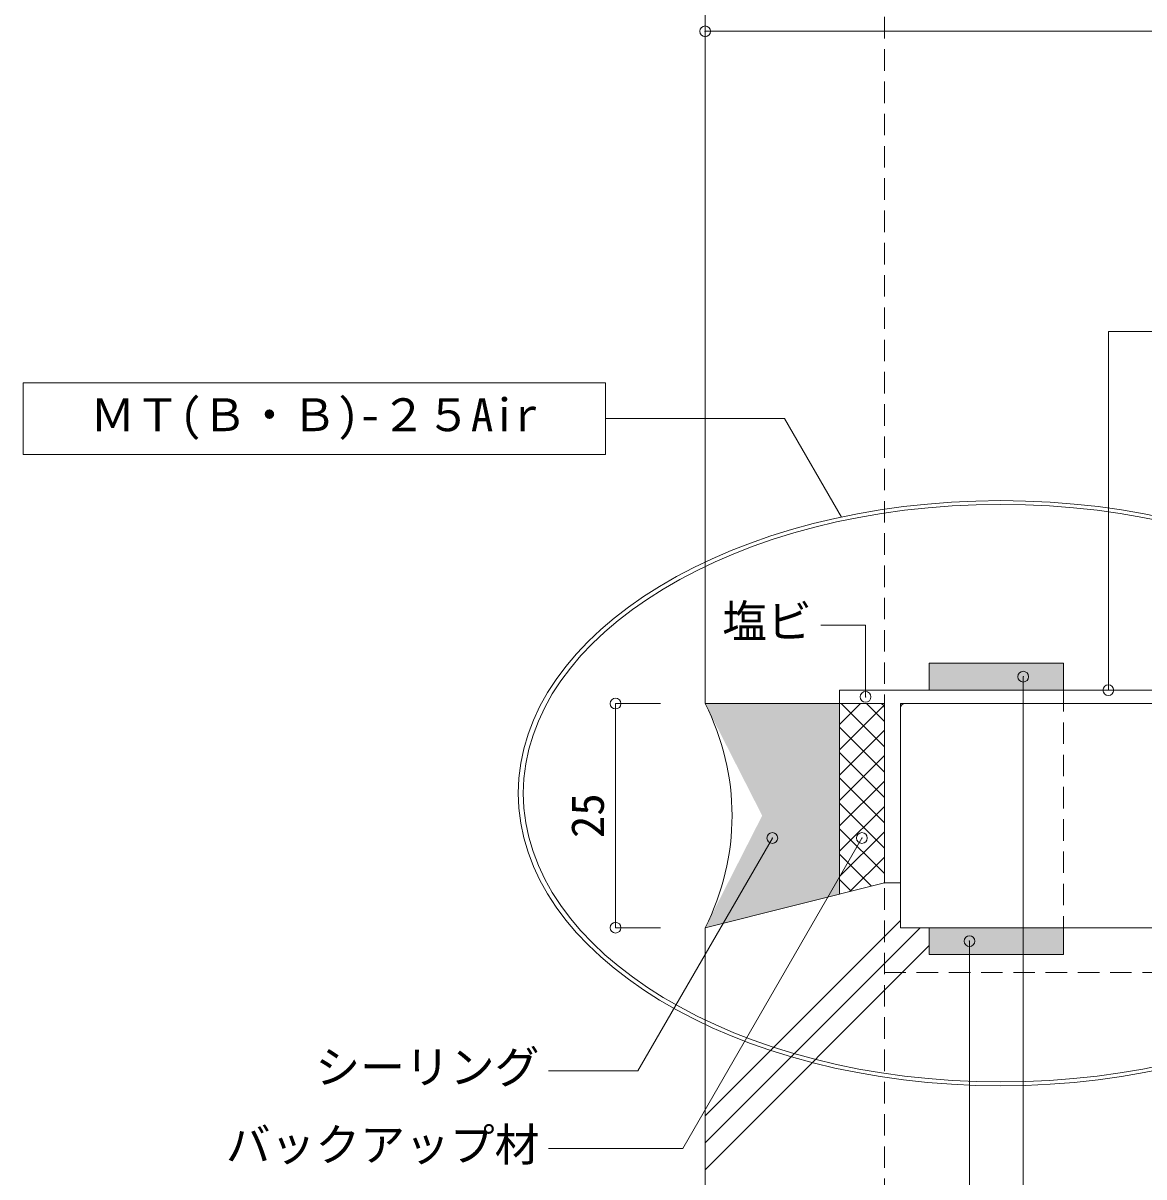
# Model space of a CAD drawing. Units: millimetres at full size, sheet at 1:2. Extents: x -874 to 280, y -194 to 194.
# Drawn here: x -171.1 to -46, y -128.6 to 0.1 of the extents above; entities that cross this region are included whole.
import ezdxf
from ezdxf.enums import TextEntityAlignment as Align

# ---------------------------------------------------------------- set-up
doc = ezdxf.new("R2010")
doc.units = ezdxf.units.MM
doc.header["$LTSCALE"] = 2
doc.header["$PDMODE"] = 32
doc.header["$PDSIZE"] = 1.2
doc.linetypes.add('DASHED1', pattern=[1.8, 1.2, -0.6])
doc.layers.add('1-0_', color=5, linetype='Continuous', lineweight=9)
doc.styles.add('ＭＳ ゴシック', font='')
doc.styles.get('ＭＳ ゴシック').set_extended_font_data('MS Gothic')

msp = doc.modelspace()

# ---------------------------------------------------------------- linework, layer by layer
at = {"layer": '1-0_', "color": 7}
for p, q in [((-95, 159.2), (-95, -75.8)), ((-40, -0.8), (-95, -0.8)), ((-95, -0.8), (-95, -5.8)), ((-50, -74.3), (-50, -34.3)), ((-50, -34.3), (-40, -34.3)), ((-42, -74.3), (-80, -74.3)), ((-80, -75.8), (-80, -74.3)), ((-105, -75.8), (-105, -100.8)), ((-105, -75.8), (-100, -75.8)), ((-75, -75.8), (-95, -75.8)), ((-80, -78.124), (-77.676, -75.8)), ((-80, -97.05), (-80, -75.8)), ((-75.5, -75.8), (-80, -75.8)), ((-79.812, -75.8), (-75, -80.612)), ((-76.984, -75.8), (-75, -77.784)), ((-72.7, -75.8), (-40, -75.8)), ((-80, -80.953), (-75, -75.953)), ((-73.2, -76.3), (-73.2, -95.8)), ((-80, -78.441), (-75, -83.441)), ((-80, -83.781), (-75, -78.781)), ((-80, -81.269), (-75, -86.269)), ((-80, -86.609), (-75, -81.609)), ((-80, -84.098), (-75, -89.098)), ((-80, -89.438), (-75, -84.438)), ((-80, -86.926), (-75, -91.926)), ((-80, -92.266), (-75, -87.266)), ((-80, -89.755), (-75, -94.755)), ((-80, -95.095), (-75, -90.095)), ((-87.5, -90.8), (-102.5, -116.781)), ((-77.5, -90.8), (-97.5, -125.441)), ((-80, -92.583), (-76.426, -96.157)), ((-78.836, -96.759), (-75, -92.923)), ((-95, -100.8), (-75, -95.8)), ((-80, -95.411), (-78.689, -96.722)), ((-75.065, -95.816), (-75, -95.752)), ((-73.2, -95.8), (-75, -95.8)), ((-105, -100.8), (-100, -100.8)), ((-95, -100.8), (-95, -130.8)), ((-65.5, -102.3), (-65.5, -137.8)), ((-112.5, -116.781), (-102.5, -116.781)), ((-112.5, -125.441), (-97.5, -125.441))]:
    msp.add_line(p, q, dxfattribs=at)
at = {"layer": '1-0_', "color": 7, "linetype": 'DASHED1'}
for p, q in [((-75, 159.2), (-75, -130.8)), ((-75, -105.8), (162, -105.8))]:
    msp.add_line(p, q, dxfattribs=at)
at = {"layer": '1-0_', "color": 134}
for p, q in [((-171.127, -40.011), (-106.127, -40.011)), ((-171.127, -48.011), (-171.127, -40.011)), ((-106.127, -40.011), (-106.127, -48.011)), ((-106.127, -48.011), (-171.127, -48.011))]:
    msp.add_line(p, q, dxfattribs=at)
at = {"layer": '1-0_', "color": 2, "linetype": 'DASHED1'}
msp.add_line((-55, -74.3), (-55, -100.8), dxfattribs=at)
at = {"layer": '1-0_', "color": 4}
msp.add_line((-29, -75.8), (-73.2, -75.8), dxfattribs=at)
at = {"layer": '1-0_'}
for p, q in [((-95, -121.8), (-73.2, -100)), ((-95, -124.8), (-71, -100.8)), ((-95, -127.8), (-70, -102.8))]:
    msp.add_line(p, q, dxfattribs=at)
at = {"layer": '1-0_', "color": 2}
for p, q in [((-70, -100.8), (-70, -103.8)), ((-55, -100.8), (-70, -100.8)), ((-55, -103.8), (-55, -100.8)), ((-70, -103.8), (-55, -103.8))]:
    msp.add_line(p, q, dxfattribs=at)
at = {"layer": '1-0_', "color": 134}
msp.add_lwpolyline([(-79.787, -54.992), (-86.127, -44.011), (-106.127, -44.011)], dxfattribs=at)
at = {"layer": '1-0_', "color": 7}
for points in [[(-77.1, -75.05), (-77.1, -67.05), (-82.1, -67.05)], [(-59.5, -72.8), (-59.5, -137.8), (-70.5, -137.8)], [(-75, -76.3), (-75, -95.8), (-75, -75.8)]]:
    msp.add_lwpolyline(points, dxfattribs=at)
at = {"layer": '1-0_', "color": 2}
msp.add_lwpolyline([(-70, -74.3), (-55, -74.3), (-55, -71.3), (-70, -71.3)], close=True, dxfattribs=at)
at = {"layer": '1-0_', "color": 4}
msp.add_lwpolyline([(-73.2, -75.8), (-73.2, -100.8), (-29, -100.8), (-29, -75.8)], dxfattribs=at)
at = {"layer": '1-0_', "color": 7}
for centre, radius, start, end in [((-119.542, -88.3), 27.542, 333.00853, 26.99147), ((-75.5, -76.3), 0.5, 0, 90), ((-72.7, -76.3), 0.5, 90, 180)]:
    msp.add_arc(centre, radius, start, end, dxfattribs=at)
at = {"layer": '1-0_', "color": 134}
for major_axis, ratio in [((53.856, 0), 0.606061), ((53.295, 0), 0.604466)]:
    msp.add_ellipse((-62, -85.8), major_axis=major_axis, ratio=ratio, dxfattribs=at)
at = {"layer": '1-0_', "color": 7}
for p in [(-95, -0.8), (-105, -75.8), (-105, -100.8)]:
    msp.add_point(p, dxfattribs=at)
at = {"layer": '1-0_', "color": 2}
for p in [(-59.5, -72.8), (-77.1, -75.05), (-50, -74.3), (-87.5, -90.8), (-77.5, -90.8), (-65.5, -102.3)]:
    msp.add_point(p, dxfattribs=at)
at = {"layer": '1-0_', "color": 8}
for points in [[(-70, -71.3), (-70, -74.3), (-55, -71.3), (-55, -74.3)], [(-70, -100.8), (-70, -103.8), (-55, -100.8), (-55, -103.8)]]:
    msp.add_solid(points, dxfattribs=at)
at = {"layer": '1-0_', "color": 9}
for points in [[(-80, -97.05), (-95, -75.8), (-88.633, -88.3)], [(-80, -97.05), (-80, -75.8), (-95, -75.8)], [(-80, -97.05), (-88.633, -88.3), (-95, -100.8)]]:
    msp.add_solid(points, dxfattribs=at)

# ---------------------------------------------------------------- texts
at = {"layer": '1-0_', "color": 7, "style": 'ＭＳ ゴシック'}
for s, p in [('ＭＴ(Ｂ・Ｂ)-２５Air', (-163.627, -46.511)), ('塩ビ', (-93.1, -69.55)), ('シーリング', (-138.5, -119.281)), ('バックアップ材', (-148.5, -127.941))]:
    msp.add_text(s, height=3.666, dxfattribs=at).set_placement(p, align=Align.BOTTOM_LEFT)
msp.add_text('25', height=3.666, rotation=90, dxfattribs=at).set_placement((-105.2, -90.8), align=Align.BOTTOM_LEFT)

doc.saveas('drawing.dxf')
